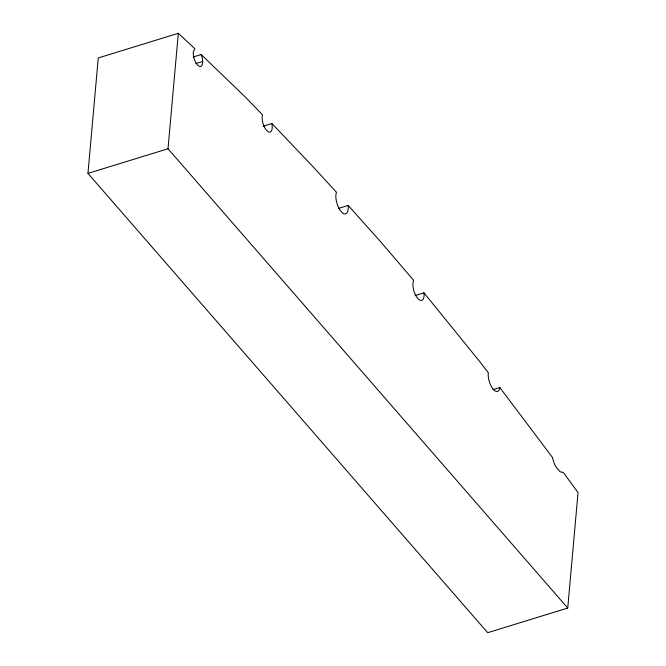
<?xml version="1.0" encoding="UTF-8"?>
<svg xmlns="http://www.w3.org/2000/svg" width="666" height="666" viewBox="0 0 666 666"><rect width="100%" height="100%" fill="white"/><g stroke="black" fill="none" stroke-linecap="round" stroke-linejoin="round"><path stroke-width="1" d="M492.898 389.66L499.816 387.529L552.514 457.525A13.853 5.894 72.9 0 0 556.252 467.349L559.815 471.445L561.571 472.277L563.153 472.211L578.038 492.599L567.74 608.041L487.687 632.7L87.962 173.401L98.26 57.959L178.313 33.3L194.897 48.751L193.381 51.573A9.391 3.996 72.9 0 0 199.409 66.392A9.391 3.996 72.9 0 0 201.165 54.537L193.265 56.968M567.74 608.041L168.007 148.751L178.313 33.3M499.816 387.529L499.533 389.002A11.763 5.003 72.9 0 1 492.524 388.32A11.763 5.003 72.9 0 1 488.245 373.418L488.369 372.752L479.811 361.705L423.959 292.815L415.068 295.554M195.779 63.578L202.697 61.455M87.962 173.401L168.007 148.751M262.987 126.265L271.886 123.526L313.095 166.791L336.521 192.316L336.147 193.282A12.404 5.278 72.9 0 0 340.093 210.173L341.691 212.154A12.404 5.278 72.9 0 0 348.151 205.444L380.12 241.142L413.486 280.145L413.336 281.285A11.172 4.754 72.9 0 0 417.732 298.368A11.172 4.754 72.9 0 0 424.075 293.623L423.959 292.815M338.27 208.483L348.151 205.444M201.165 54.537L245.771 97.469L262.529 114.86A10.09 4.296 72.9 0 0 267.149 130.961A10.09 4.296 72.9 0 0 271.886 123.526"/></g></svg>
